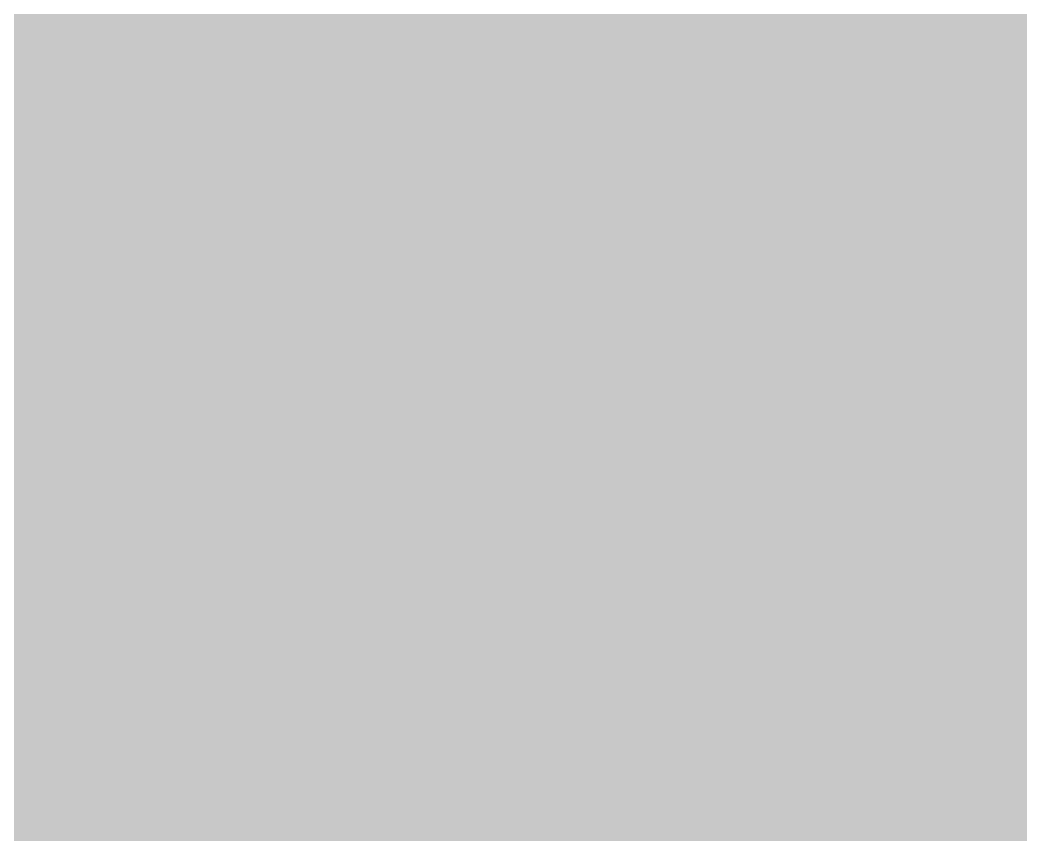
# Model space of a CAD drawing. Header units: millimetres. Extents: x 2043 to 2402, y 736 to 931.
# Drawn here: x 2202.633 to 2205.201, y 805.469 to 807.558 of the extents above; entities that cross this region are included whole.
import ezdxf

# ---------------------------------------------------------------- set-up
doc = ezdxf.new("R2010")
doc.units = ezdxf.units.MM
doc.layers.add('TopOverlay', color=2, linetype='Continuous')

# ---------------------------------------------------------------- blocks, each defined once
blk = doc.blocks.new('RJ45_LED_8')
at = {"layer": 'TopOverlay', "const_width": 0.15}
blk.add_lwpolyline([(6, 3.0992), (-6, 3.0992)], dxfattribs=at)

msp = doc.modelspace()

# ---------------------------------------------------------------- linework, layer by layer
at = {"color": 7, "const_width": 0.1276}
for points in [[(2211.8152, 807.1025), (2198.8152, 807.1025)], [(2211.8152, 807.1025), (2198.8152, 807.1025)], [(2211.7152, 807.0025), (2198.9152, 807.0025)], [(2211.7152, 807.0025), (2198.9152, 807.0025)], [(2202.8567, 803.8287), (2202.8567, 807.0025)], [(2202.8567, 803.8287), (2202.8567, 807.0025)], [(2203.0802, 803.5133), (2203.0802, 807.0025)], [(2203.0802, 803.5133), (2203.0802, 807.0025)], [(2203.3037, 803.8287), (2203.3037, 807.0025)], [(2203.3037, 803.8287), (2203.3037, 807.0025)], [(2203.7507, 803.8287), (2203.7507, 807.0025)], [(2203.7507, 803.8287), (2203.7507, 807.0025)], [(2203.9742, 803.5133), (2203.9742, 807.0025)], [(2203.9742, 803.5133), (2203.9742, 807.0025)], [(2204.1977, 803.8287), (2204.1977, 807.0025)], [(2204.1977, 803.8287), (2204.1977, 807.0025)], [(2204.6447, 803.8287), (2204.6447, 807.0025)], [(2204.6447, 803.8287), (2204.6447, 807.0025)], [(2204.8682, 803.5133), (2204.8682, 807.0025)], [(2204.8682, 803.5133), (2204.8682, 807.0025)], [(2205.0917, 803.8287), (2205.0917, 807.0025)], [(2205.0917, 803.8287), (2205.0917, 807.0025)]]:
    msp.add_lwpolyline(points, dxfattribs=at)
at = {"color": 7, "const_width": 0.0638}
for points in [[(2202.8567, 806.9706, 1), (2202.8567, 807.0344, 1)], [(2202.8567, 806.9706, 1), (2202.8567, 807.0344, 1)], [(2203.0802, 806.9706, 1), (2203.0802, 807.0344, 1)], [(2203.0802, 806.9706, 1), (2203.0802, 807.0344, 1)], [(2203.3037, 806.9706, 1), (2203.3037, 807.0344, 1)], [(2203.3037, 806.9706, 1), (2203.3037, 807.0344, 1)], [(2203.7507, 806.9706, 1), (2203.7507, 807.0344, 1)], [(2203.7507, 806.9706, 1), (2203.7507, 807.0344, 1)], [(2203.9742, 806.9706, 1), (2203.9742, 807.0344, 1)], [(2203.9742, 806.9706, 1), (2203.9742, 807.0344, 1)], [(2204.1977, 806.9706, 1), (2204.1977, 807.0344, 1)], [(2204.1977, 806.9706, 1), (2204.1977, 807.0344, 1)], [(2204.6447, 806.9706, 1), (2204.6447, 807.0344, 1)], [(2204.6447, 806.9706, 1), (2204.6447, 807.0344, 1)], [(2204.8682, 806.9706, 1), (2204.8682, 807.0344, 1)], [(2204.8682, 806.9706, 1), (2204.8682, 807.0344, 1)], [(2205.0917, 806.9706, 1), (2205.0917, 807.0344, 1)], [(2205.0917, 806.9706, 1), (2205.0917, 807.0344, 1)]]:
    msp.add_lwpolyline(points, format="xyb", close=True, dxfattribs=at)
at = {"color": 7}
msp.add_solid([(2257.0831, 795.5835), (2257.0831, 811.8395), (2197.1391, 795.5835), (2197.1391, 811.8395)], dxfattribs=at)

# ---------------------------------------------------------------- block references
msp.add_blockref('RJ45_LED_8', (2205.3941, 804.1941), dxfattribs=at)

doc.saveas('drawing.dxf')
